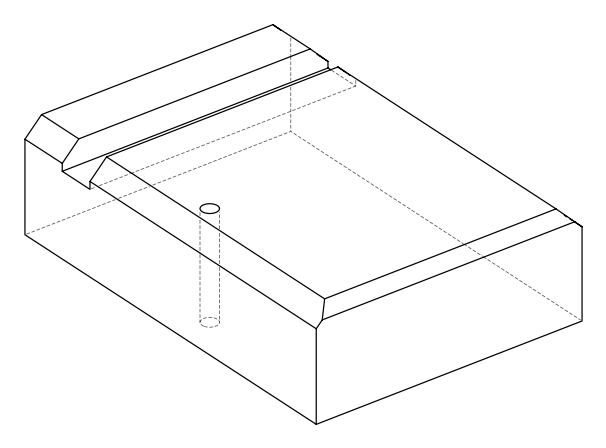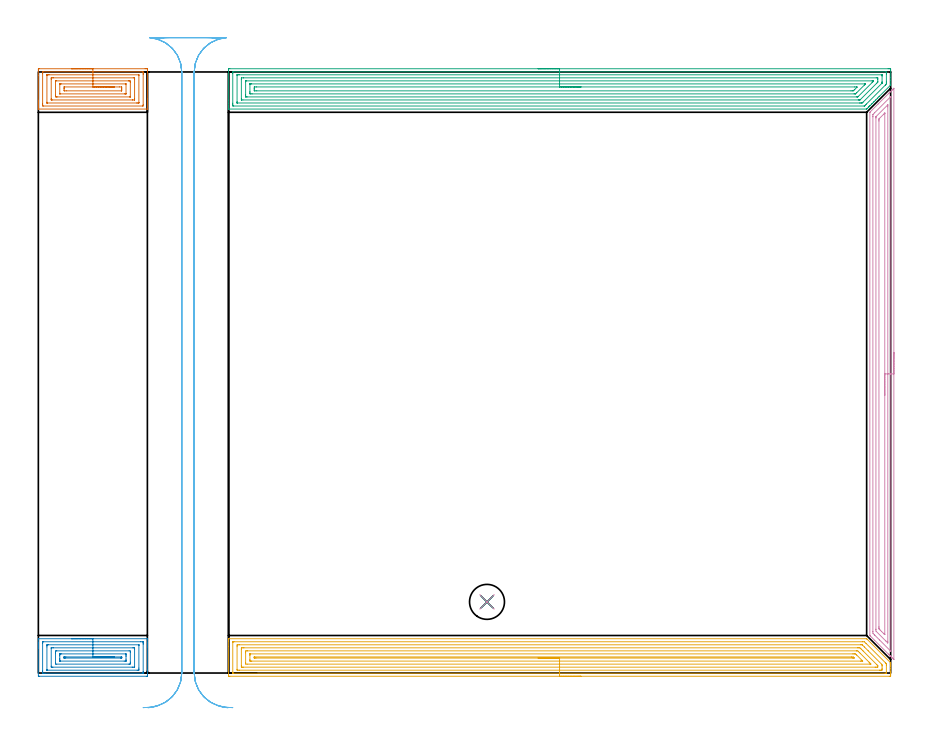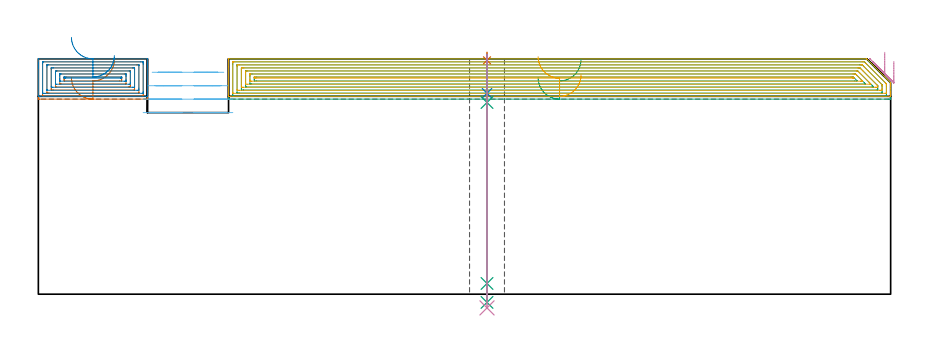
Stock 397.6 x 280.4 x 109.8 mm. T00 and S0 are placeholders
(PLAN: 10 operations, 5 tool changes, 56.2 min)
(1 AREA_MILL | FG_CHAMFER_SURFACE | UGT0205_001 | 3.17 min | 10365 mm3)
(2 AREA_MILL_1 | FG_CHAMFER_SURFACE_1 | UGT0205_001 | 3.06 min | 8958 mm3)
(3 AREA_MILL_2 | FG_CHAMFER_SURFACE_2 | UGT0205_001 | 17.43 min | 55960 mm3)
(4 AREA_MILL_3 | FG_CHAMFER_SURFACE_3 | UGT0205_001 | 8.47 min | 16564 mm3)
(5 AREA_MILL_4 | FG_CHAMFER_SURFACE_4 | UGT0205_001 | 17.31 min | 47681 mm3)
(6 MILL_RECTANGULAR_SLOT | SLOT_RECTANGULAR | UGT0201_004 | Follow Part, ap 8, ae 75% | 5.58 min | 260997 mm3)
(7 SPOT_DRILL | STEP1HOLE | NXT0321_9005460120000 | 0.03 min | 3 mm3)
(8 DRILL_BLIND_HOLE_INTO_CENTER | STEP1HOLE | UGT0301_219 | 0.07 min | 1294 mm3)
(9 GUN_DRILL_THROUGH_HOLE | STEP1HOLE | UGT0307_007 | 0.55 min | 7524 mm3)
(10 DRILL_TO_ENLARGE_THROUGH_HOLE | STEP1HOLE | UGT0301_287 | 0.47 min | 14171 mm3)
(TOOL UGT0205_001 | Chamfer Mill 20 x 3 x 45 deg. | D20 FL50 Z2)
(TOOL UGT0201_004 | End Mill 32 mm | D32 FL53 Z6)
(TOOL NXT0321_9005460120000 | NC Spot Drill, 142deg, 12mm, Carbide, Uncoated | D12 PA142 FL30 Z2)
(TOOL UGT0301_219 | Twist Drill 10.7 mm | D10.7 PA118 FL90 Z2)
(TOOL UGT0307_007 | Gun Drill 10 mm | D10 PA130 FL24 Z1)
(TOOL UGT0301_287 | Twist Drill 16.3 mm | D16.3 PA118 FL125 Z2)
(OP 1 AREA_MILL)
G17 G21 G94 G90
T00 M6
G54
G17 G0 G90 X15.45 Y281.9 S1061 M3
G43 Z119.8 H0
Z101.
G94 G1 X15.488 Z100.129 F250.
X15.602 Z99.264
X15.791 Z98.412
X16.053 Z97.58
X16.387 Z96.774
X16.79 Z96.
X17.258 Z95.264
X17.79 Z94.572
X18.379 Z93.929
X19.022 Z93.34
X19.714 Z92.809
X20.45 Z92.34
X21.224 Z91.937
X22.03 Z91.603
X22.862 Z91.341
X23.714 Z91.152
X24.578 Z91.038
X25.45 Z91.
X49.812
X50.343 Y281.898 Z91.002
X50.867 Y281.893 Z91.004
X50.893 Y281.891 Z91.005
X50.897 Y281.37 Z91.526
X50.9 Y280.814 Z92.082
Y267.734 Z105.161
Y267.178 Z105.716
Y266.516 Z106.382
Y266.291 Z106.606
Y265.629 Z107.268
Y265.404 Z107.493
Y264.953 Z107.946
Y264.08 Z108.819
Y263.369 Z109.53
Y263.122 Z109.77
X50.891 Y263.103 Z109.789
X50.787 Y263.1 Z109.8
X0.113
X0.01 Y263.103 Z109.789
X0.007 Y263.12 Z109.771
X0. Y263.369 Z109.53
Y264.08 Z108.819
Y264.953 Z107.946
Y265.404 Z107.493
Y265.629 Z107.268
Y266.291 Z106.606
Y266.516 Z106.382
Y267.178 Z105.716
Y278.683 Z94.214
Y281.039 Z91.857
X0.003 Y281.37 Z91.526
X0.007 Y281.891 Z91.005
X0.033 Y281.893 Z91.004
X0.557 Y281.9 Z91.
X25.45
Y280.486 Z92.414
X48.562
X48.89 Y280.483 Z92.417
X48.898 Y280.151 Z92.749
X48.9 Y279.596 Z93.304
Y279.262 Z93.638
X48.899 Y265.07 Z107.83
X48.89 Y264.517 Z108.383
X48.567 Y264.514 Z108.386
X2.338
X2.01 Y264.517 Z108.383
X2.002 Y264.849 Z108.051
X2. Y265.404 Z107.496
Y265.738 Z107.162
Y279.596 Z93.304
X2.001 Y279.93 Z92.97
X2.01 Y280.483 Z92.417
X2.333 Y280.486 Z92.414
X25.45
Y279.071 Z93.829
X46.786
X46.838 Y279.07 Z93.83
X46.869 Y279.068 Z93.832
X46.881 Y279.066 Z93.834
X46.89 Y279.048 Z93.852
X46.897 Y278.822 Z94.078
X46.899 Y278.709 Z94.191
X46.9 Y266.178 Z106.722
X46.898 Y266.064 Z106.836
X46.895 Y265.989 Z106.911
X46.89 Y265.934 Z106.966
X46.876 Y265.933 Z106.967
X46.786 Y265.931 Z106.969
X46.26 Y265.929 Z106.971
X45.897 Y265.928 Z106.972
X4.114 Y265.929 Z106.971
X4.062 Y265.93 Z106.97
X4.031 Y265.932 Z106.968
X4.019 Y265.934 Z106.966
X4.01 Y265.952 Z106.948
X4.003 Y266.178 Z106.722
X4.001 Y266.291 Z106.609
X4. Y278.822 Z94.078
X4.002 Y278.936 Z93.964
X4.005 Y279.011 Z93.889
X4.01 Y279.066 Z93.834
X4.024 Y279.067 Z93.833
X4.114 Y279.069 Z93.831
X4.64 Y279.071 Z93.829
X5.003
X25.45
Y277.657 Z95.243
X44.285
X44.862 Y277.652 Z95.248
X44.889 Y277.65 Z95.25
X44.893 Y277.617 Z95.283
X44.897 Y277.535 Z95.365
X44.899 Y277.371 Z95.529
X44.9 Y277.043 Z95.857
Y268.065 Z104.835
X44.899 Y267.675 Z105.225
X44.895 Y267.481 Z105.419
X44.89 Y267.384 Z105.516
X44.883 Y267.349 Z105.551
X44.838 Y267.347 Z105.553
X44.119 Y267.343 Z105.557
X43.954
X6.615
X6.038 Y267.348 Z105.552
X6.011 Y267.35 Z105.551
X6.007 Y267.383 Z105.517
X6.003 Y267.465 Z105.435
X6.001 Y267.629 Z105.271
X6. Y267.957 Z104.943
Y276.935 Z95.965
X6.001 Y277.325 Z95.575
X6.005 Y277.519 Z95.381
X6.01 Y277.616 Z95.284
X6.017 Y277.651 Z95.249
X6.061 Y277.653 Z95.247
X6.781 Y277.657 Z95.243
X6.946
X25.45
Y276.243 Z96.657
X42.147 Y276.242 Z96.658
X42.341 Y276.241 Z96.659
X42.537 Y276.237 Z96.663
X42.89 Y276.227 Z96.673
X42.893 Y276.048 Z96.852
X42.899 Y275.492 Z97.408
Y268.952 Z103.948
X42.897 Y268.813 Z104.087
X42.894 Y268.778 Z104.122
X42.891 Y268.767 Z104.133
X42.861 Y268.764 Z104.136
X42.732 Y268.76 Z104.14
X42.536 Y268.757 Z104.143
X8.753 Y268.758 Z104.142
X8.559 Y268.759 Z104.141
X8.364 Y268.763 Z104.137
X8.01 Y268.773 Z104.127
X8.007 Y268.952 Z103.948
X8.001 Y269.508 Z103.392
Y276.048 Z96.852
X8.003 Y276.187 Z96.713
X8.006 Y276.221 Z96.679
X8.009 Y276.233 Z96.667
X8.039 Y276.236 Z96.664
X8.168 Y276.24 Z96.66
X8.364 Y276.242 Z96.658
X25.45 Y276.243 Z96.657
Y274.829 Z98.071
X40.563 Y274.828 Z98.072
X40.897
X40.898 Y274.827 Z98.073
X40.899 Y274.826 Z98.074
Y270.391 Z102.509
X40.896 Y270.278 Z102.622
X40.89 Y270.19 Z102.71
X40.885 Y270.177 Z102.723
X40.875 Y270.175 Z102.725
X40.841 Y270.173 Z102.727
X40.563 Y270.172 Z102.728
X40.23 Y270.171 Z102.729
X10.337 Y270.172 Z102.728
X10.003
X10.002 Y270.173 Z102.727
X10.001 Y270.174 Z102.726
Y274.609 Z98.291
X10.004 Y274.722 Z98.178
X10.01 Y274.81 Z98.09
X10.015 Y274.823 Z98.077
X10.025 Y274.825 Z98.075
X10.059 Y274.827 Z98.073
X10.337 Y274.828 Z98.072
X10.67 Y274.829 Z98.071
X25.45
Y273.415 Z99.485
X37.869
X38.761 Y273.411 Z99.489
X38.785 Y273.408 Z99.492
X38.89 Y273.387 Z99.513
X38.896 Y273.277 Z99.623
X38.899 Y272.5 Z100.4
Y272.386 Z100.514
X38.89 Y271.613 Z101.287
X38.887 Y271.592 Z101.308
X38.84 Y271.588 Z101.312
X38.812 Y271.586 Z101.314
X13.004 Y271.585 Z101.315
X12.139 Y271.589 Z101.311
X12.115 Y271.592 Z101.308
X12.01 Y271.613 Z101.287
X12.004 Y271.723 Z101.177
X12.001 Y272.5 Z100.4
Y272.614 Z100.286
X12.01 Y273.387 Z99.513
X12.013 Y273.408 Z99.492
X12.06 Y273.412 Z99.488
X12.088 Y273.414 Z99.486
X25.45 Y273.415 Z99.485
X26.322 Z99.523
X27.186 Z99.637
X28.038 Z99.826
X28.87 Z100.088
X29.676 Z100.422
X30.45 Z100.825
X31.186 Z101.294
X31.878 Z101.825
X32.521 Z102.414
X33.11 Z103.057
X33.642 Z103.75
X34.11 Z104.485
X34.513 Z105.259
X34.847 Z106.065
X35.109 Z106.897
X35.298 Z107.749
X35.412 Z108.614
X35.45 Z109.485
G0 Z119.8
M5
M2
(OP 2 AREA_MILL_1)
G17 G21 G94 G90
T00 M6
G54
G17 G0 G90 X15.45 Y16. S1061 M3
G43 Z119.8 H0
G94 G1 X15.488 Z118.928 F250.
X15.602 Z118.063
X15.791 Z117.212
X16.053 Z116.38
X16.387 Z115.574
X16.79 Z114.8
X17.259 Z114.064
X17.79 Z113.372
X18.379 Z112.729
X19.022 Z112.139
X19.714 Z111.608
X20.45 Z111.14
X21.224 Z110.737
X22.03 Z110.403
X22.862 Z110.141
X23.714 Z109.952
X24.578 Z109.838
X25.45 Z109.8
X50.787
X50.89 Y15.994 Z109.792
X50.9 Y15.793 Z109.592
Y14.283 Z108.082
Y13.837 Z107.633
Y13.614 Z107.411
Y12.959 Z106.756
Y12.736 Z106.533
Y12.08 Z105.874
Y1.43 Z95.226
Y-0.766 Z93.031
X50.896 Y-1.093 Z92.703
X50.89 Y-1.491 Z92.305
X50.749 Y-1.495 Z92.302
X50.343 Y-1.5 Z92.3
X0.557
X0.074 Y-1.494 Z92.303
X0.01 Y-1.491 Z92.305
X0. Y-1.421 Z92.376
Y11.53 Z105.324
Y12.08 Z105.874
Y12.736 Z106.533
Y12.959 Z106.756
Y13.614 Z107.411
Y13.837 Z107.633
Y14.283 Z108.082
X0.001 Y15.795 Z109.593
X0.01 Y15.994 Z109.792
X0.113 Y16. Z109.8
X25.45
Y14.586 Z108.386
X47.807
X48.565 Y14.584 Z108.384
X48.698 Y14.583 Z108.383
X48.881 Y14.579 Z108.379
X48.89 Y14.52 Z108.32
X48.897 Y14.387 Z108.187
X48.899 Y13.837 Z107.637
X48.9 Y13.506 Z107.306
Y0.663 Z94.463
X48.898 Y0.334 Z94.134
X48.89 Y0.001 Z93.801
X48.887 Y-0.079 Z93.721
X48.848 Y-0.081 Z93.719
X48.754 Y-0.084 Z93.716
X48.565 Y-0.085 Z93.715
X48.434 Y-0.086 Z93.714
X3.093
X2.335 Y-0.084 Z93.716
X2.202 Y-0.083 Z93.717
X2.019 Y-0.079 Z93.721
X2.01 Y-0.02 Z93.78
X2.003 Y0.113 Z93.913
X2.001 Y0.663 Z94.463
X2. Y0.994 Z94.794
X2.001 Y13.837 Z107.637
X2.002 Y14.166 Z107.966
X2.01 Y14.499 Z108.299
X2.014 Y14.579 Z108.379
X2.052 Y14.581 Z108.381
X2.146 Y14.584 Z108.384
X2.335 Y14.585 Z108.385
X2.467 Y14.586 Z108.386
X25.45
Y13.171 Z106.971
X46.787
X46.858 Y13.17 Z106.97
X46.883 Y13.168 Z106.968
X46.89 Y13.166 Z106.966
X46.893 Y13.145 Z106.945
X46.897 Y13.071 Z106.871
X46.9 Y12.959 Z106.759
Y12.847 Z106.647
Y2.308 Z96.108
X46.897 Y1.541 Z95.341
X46.895 Y1.434 Z95.234
X46.885 Y1.335 Z95.135
X46.787 Y1.334 Z95.134
X46.112 Y1.329 Z95.129
X4.114
X4.042 Y1.33 Z95.13
X4.017 Y1.332 Z95.132
X4.011 Y1.334 Z95.134
X4.007 Y1.355 Z95.155
X4.003 Y1.429 Z95.229
X4.001 Y1.541 Z95.341
X4. Y1.653 Z95.453
Y12.192 Z105.992
X4.003 Y12.959 Z106.759
X4.005 Y13.066 Z106.866
X4.015 Y13.164 Z106.964
X4.114 Y13.166 Z106.966
X4.788 Y13.171 Z106.971
X25.45
Y11.757 Z105.557
X44.119
X44.449 Y11.755 Z105.555
X44.81 Y11.75 Z105.55
X44.89 Y11.748 Z105.548
X44.894 Y11.606 Z105.406
X44.899 Y11.31 Z105.11
Y2.912 Z96.712
X44.897 Y2.816 Z96.616
X44.893 Y2.768 Z96.568
X44.89 Y2.75 Z96.55
X44.868 Y2.749 Z96.549
X44.679 Y2.745 Z96.545
X44.119 Y2.743 Z96.543
X43.792
X6.781
X6.452 Y2.745 Z96.545
X6.09 Y2.75 Z96.55
X6.01 Y2.752 Z96.552
X6.006 Y2.894 Z96.694
X6.001 Y3.19 Z96.99
Y11.588 Z105.388
X6.003 Y11.684 Z105.484
X6.007 Y11.732 Z105.532
X6.01 Y11.75 Z105.55
X6.032 Y11.751 Z105.551
X6.221 Y11.755 Z105.555
X6.781 Y11.757 Z105.557
X7.108
X25.45
Y10.343 Z104.143
X42.341 Y10.342 Z104.142
X42.89 Y10.324 Z104.124
X42.899 Y9.773 Z103.573
X42.9 Y5.054 Z98.854
X42.898 Y4.505 Z98.305
X42.89 Y4.176 Z97.976
X42.36 Y4.157 Z97.957
X42.341
X8.559 Y4.158 Z97.958
X8.01 Y4.176 Z97.976
X8.001 Y4.727 Z98.527
X8. Y9.446 Z103.246
X8.002 Y9.995 Z103.795
X8.01 Y10.324 Z104.124
X8.54 Y10.343 Z104.143
X8.559
X25.45
Y8.929 Z102.729
X40.685 Y8.928 Z102.728
X40.783 Y8.927 Z102.727
X40.847 Y8.925 Z102.725
X40.879 Y8.922 Z102.722
X40.89 Y8.899 Z102.699
X40.895 Y8.567 Z102.367
X40.899 Y8.236 Z102.036
X40.9 Y7.689 Z101.489
Y6.478 Z100.278
X40.899 Y5.933 Z99.733
X40.896 Y5.604 Z99.404
X40.891 Y5.582 Z99.382
X40.88 Y5.578 Z99.378
X40.838 Y5.575 Z99.375
X40.746 Y5.572 Z99.372
X40.563 Y5.571 Z99.371
X40.04
X10.215 Y5.572 Z99.372
X10.117 Y5.573 Z99.373
X10.053 Y5.575 Z99.375
X10.021 Y5.578 Z99.378
X10.01 Y5.601 Z99.401
X10.005 Y5.933 Z99.733
X10.001 Y6.264 Z100.064
X10. Y6.811 Z100.611
Y8.022 Z101.822
X10.002 Y8.567 Z102.367
X10.005 Y8.895 Z102.695
X10.009 Y8.918 Z102.718
X10.02 Y8.922 Z102.722
X10.063 Y8.925 Z102.725
X10.154 Y8.928 Z102.728
X10.337 Y8.929 Z102.729
X10.86
X25.45
Y7.515 Z101.315
X38.609 Y7.514 Z101.314
X38.785 Y7.513 Z101.313
X38.873 Y7.51 Z101.31
X38.883 Y7.509 Z101.309
X38.89 Y7.498 Z101.298
X38.895 Y7.439 Z101.239
X38.898 Y7.363 Z101.163
X38.9 Y7.25 Z101.05
Y7.193 Z100.993
X38.899 Y7.137 Z100.937
X38.893 Y7.024 Z100.824
X38.89 Y6.995 Z100.795
X38.882 Y6.992 Z100.792
X38.852 Y6.989 Z100.789
X38.785 Y6.987 Z100.787
X38.609 Y6.985 Z100.785
X38.432
X12.651 Y6.986 Z100.786
X12.115 Y6.988 Z100.788
X12.027 Y6.99 Z100.79
X12.017 Y6.991 Z100.791
X12.01 Y7.002 Z100.802
X12.005 Y7.061 Z100.861
X12.002 Y7.137 Z100.937
X12. Y7.25 Z101.05
Y7.307 Z101.107
X12.001 Y7.363 Z101.163
X12.007 Y7.476 Z101.276
X12.01 Y7.505 Z101.305
X12.018 Y7.508 Z101.308
X12.048 Y7.511 Z101.311
X12.115 Y7.513 Z101.313
X12.292 Y7.514 Z101.314
X12.827 Y7.515 Z101.315
X25.45
X26.322 Z101.353
X27.187 Z101.467
X28.038 Z101.655
X28.87 Z101.918
X29.676 Z102.252
X30.45 Z102.654
X31.186 Z103.123
X31.878 Z103.654
X32.521 Z104.244
X33.11 Z104.887
X33.642 Z105.579
X34.11 Z106.315
X34.513 Z107.088
X34.847 Z107.894
X35.109 Z108.726
X35.298 Z109.578
X35.412 Z110.443
X35.45 Z111.315
G0 Z119.8
M5
M2
(OP 3 AREA_MILL_2)
G17 G21 G94 G90
T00 M6
G54
G17 G0 G90 X233.15 Y281.9 S1061 M3
G43 Z119.8 H0
Z101.
G94 G1 X233.188 Z100.129 F250.
X233.302 Z99.264
X233.491 Z98.412
X233.753 Z97.58
X234.087 Z96.774
X234.49 Z96.
X234.959 Z95.264
X235.49 Z94.572
X236.079 Z93.929
X236.722 Z93.34
X237.414 Z92.809
X238.15 Z92.34
X238.924 Z91.937
X239.73 Z91.603
X240.562 Z91.341
X241.414 Z91.152
X242.278 Z91.038
X243.15 Z91.
X396.435
X396.969 Y281.899 Z91.001
X397.497 Y281.894 Z91.003
X397.592 Y281.892 Z91.006
X397.6 Y281.37 Z91.527
Y277.822 Z95.073
Y276.413 Z96.483
X397.599 Y274.637 Z98.257
X397.59 Y274.298 Z98.601
X397.569 Y274.274 Z98.625
X397.416 Y274.116 Z98.783
X392.405 Y269.105 Z103.795
X392.253 Y268.952 Z103.945
X392.199 Y268.898 Z104.
X391.539 Y268.239 Z104.661
X391.366 Y268.065 Z104.832
X390.673 Y267.373 Z105.527
X390.479 Y267.178 Z105.719
X389.814 Y266.514 Z106.386
X389.592 Y266.291 Z106.606
X388.941 Y265.641 Z107.259
X388.705 Y265.404 Z107.492
X388.075 Y264.775 Z108.125
X388.026 Y264.726 Z108.174
X387.818 Y264.517 Z108.379
X387.728 Y264.427 Z108.472
X387.611 Y264.311 Z108.588
X387.523 Y264.221 Z108.675
X387.43 Y264.129 Z108.77
X387.318 Y264.018 Z108.882
X387.227 Y263.925 Z108.971
X387.132 Y263.831 Z109.068
X386.609 Y263.309 Z109.591
X386.452 Y263.154 Z109.742
X386.395 Y263.103 Z109.789
X386.238 Y263.1 Z109.8
X88.884
X88.71 Y263.103 Z109.788
X88.707 Y263.134 Z109.757
X88.7 Y263.536 Z109.364
Y263.786 Z109.114
Y264.517 Z108.378
Y265.769 Z107.128
Y267.178 Z105.718
Y281.109 Z91.788
X88.703 Y281.37 Z91.527
X88.708 Y281.892 Z91.006
X88.803 Y281.895 Z91.003
X89.331 Y281.9 Z91.
X243.15
Y280.486 Z92.414
X395.178
X395.59 Y280.483 Z92.417
X395.598 Y280.069 Z92.831
X395.599 Y279.596 Z93.304
X395.6 Y279.18 Z93.72
Y276.048 Z96.852
X395.599 Y275.632 Z97.268
X395.596 Y275.161 Z97.739
X395.591 Y274.753 Z98.147
X395.18 Y274.33 Z98.57
X395.152 Y274.302 Z98.598
X386.254 Y265.404 Z107.496
X385.799 Y264.952 Z107.948
X385.355 Y264.517 Z108.383
X385.345 Y264.515 Z108.385
X385.343 Y264.514 Z108.386
X91.122
X90.71 Y264.517 Z108.383
X90.702 Y264.931 Z107.969
X90.701 Y265.404 Z107.496
X90.7 Y265.82 Z107.08
X90.701 Y279.596 Z93.304
X90.702 Y280.011 Z92.889
X90.71 Y280.483 Z92.417
X91.117 Y280.486 Z92.414
X243.15
Y279.071 Z93.829
X393.513
X393.557 Y279.07 Z93.83
X393.581 Y279.068 Z93.832
X393.588 Y279.066 Z93.834
X393.59 Y279.053 Z93.847
X393.596 Y278.916 Z93.984
X393.599 Y278.709 Z94.191
X393.6 Y278.503 Z94.397
Y275.841 Z97.059
X393.599 Y275.501 Z97.399
X393.597 Y275.331 Z97.569
X393.593 Y275.246 Z97.654
X393.59 Y275.206 Z97.694
X393.553 Y275.161 Z97.739
X393.476 Y275.078 Z97.822
X393.392 Y274.991 Z97.909
X384.691 Y266.291 Z106.609
X384.569 Y266.171 Z106.729
X384.449 Y266.055 Z106.845
X384.311 Y265.935 Z106.965
X384.184 Y265.933 Z106.967
X383.918 Y265.93 Z106.97
X383.554 Y265.929 Z106.971
X383.025 Y265.928 Z106.972
X92.787 Y265.929 Z106.971
X92.743 Y265.93 Z106.97
X92.719 Y265.932 Z106.968
X92.713 Y265.934 Z106.966
X92.71 Y265.947 Z106.953
X92.704 Y266.084 Z106.816
X92.701 Y266.291 Z106.609
X92.7 Y266.497 Z106.403
Y278.915 Z93.985
X92.703 Y278.985 Z93.915
X92.708 Y279.039 Z93.861
X92.712 Y279.065 Z93.835
X92.727 Y279.066 Z93.834
X92.908 Y279.069 Z93.831
X93.438 Y279.071 Z93.829
X93.803
X243.15
Y277.657 Z95.243
X390.875
X391.488 Y277.653 Z95.247
X391.554 Y277.65 Z95.25
X391.59 Y277.647 Z95.253
X391.592 Y277.598 Z95.302
X391.596 Y277.378 Z95.522
X391.6 Y276.938 Z95.962
Y276.051 Z96.849
X391.597 Y275.827 Z97.073
X391.594 Y275.717 Z97.183
X391.59 Y275.663 Z97.237
X391.563 Y275.624 Z97.276
X391.354 Y275.408 Z97.492
X391.111 Y275.161 Z97.739
X383.554 Y267.604 Z105.296
X383.336 Y267.394 Z105.506
X383.29 Y267.351 Z105.549
X383.206 Y267.349 Z105.551
X383.024 Y267.345 Z105.555
X382.66 Y267.343 Z105.557
X382.494
X95.425
X94.812 Y267.347 Z105.553
X94.746 Y267.35 Z105.55
X94.71 Y267.353 Z105.547
X94.708 Y267.402 Z105.498
X94.704 Y267.622 Z105.278
X94.7 Y268.062 Z104.838
Y276.932 Z95.968
X94.704 Y277.377 Z95.523
X94.708 Y277.598 Z95.302
X94.71 Y277.647 Z95.253
X94.76 Y277.65 Z95.25
X94.867 Y277.654 Z95.246
X95.591 Y277.657 Z95.243
X95.758
X243.15
Y276.243 Z96.657
X388.92
X389.117 Y276.241 Z96.659
X389.509 Y276.236 Z96.664
X389.591 Y276.23 Z96.67
X389.593 Y276.203 Z96.697
X389.591 Y276.145 Z96.755
X389.585 Y276.095 Z96.805
X389.543 Y276.048 Z96.852
X389.235 Y275.735 Z97.165
X388.92 Y275.418 Z97.482
X382.452 Y268.952 Z103.948
X382.312 Y268.818 Z104.082
X382.262 Y268.772 Z104.128
X382.158 Y268.764 Z104.136
X381.96 Y268.759 Z104.141
X381.766 Y268.758 Z104.142
X97.38 Y268.757 Z104.143
X97.183 Y268.759 Z104.141
X96.791 Y268.764 Z104.136
X96.709 Y268.769 Z104.131
X96.706 Y268.797 Z104.103
X96.702 Y268.856 Z104.044
X96.701 Y268.952 Z103.948
X96.7 Y269.626 Z103.274
Y275.835 Z97.065
X96.702 Y276.048 Z96.852
X96.707 Y276.216 Z96.684
X96.709 Y276.232 Z96.668
X96.752 Y276.236 Z96.664
X96.856 Y276.24 Z96.66
X96.987 Y276.242 Z96.658
X243.15 Y276.243 Z96.657
Y274.829 Z98.071
X385.343 Y274.828 Z98.072
X385.68 Y274.826 Z98.074
X385.795 Y274.823 Z98.077
X385.86 Y274.819 Z98.081
X385.816 Y274.769 Z98.131
X385.778 Y274.729 Z98.171
X385.547 Y274.495 Z98.405
X385.343 Y274.29 Z98.61
X381.772 Y270.72 Z102.18
X381.324 Y270.277 Z102.623
X381.256 Y270.213 Z102.687
X381.216 Y270.178 Z102.722
X381.151 Y270.177 Z102.723
X380.871 Y270.173 Z102.727
X380.536 Y270.172 Z102.728
X99.727
X99.168 Y270.175 Z102.725
X98.826 Y270.178 Z102.722
X98.71 Y270.19 Z102.71
X98.704 Y270.3 Z102.6
X98.701 Y270.726 Z102.174
X98.7 Y271.19 Z101.71
X98.701 Y274.737 Z98.163
X98.707 Y274.805 Z98.095
X98.71 Y274.82 Z98.08
X98.717 Y274.822 Z98.078
X98.749 Y274.825 Z98.075
X98.889 Y274.828 Z98.072
X99.168 Y274.829 Z98.071
X99.503
X243.15
Y273.415 Z99.485
X380.844
X381.739 Y273.413 Z99.487
X381.766 Y273.411 Z99.489
X381.978 Y273.387 Z99.513
X381.876 Y273.278 Z99.622
X381.766 Y273.164 Z99.736
X380.871 Y272.269 Z100.631
X380.54 Y271.942 Z100.958
X380.204 Y271.613 Z101.287
X380.002 Y271.588 Z101.312
X379.977 Y271.587 Z101.313
X379.111 Y271.585 Z101.315
X101.879
X100.983 Y271.587 Z101.313
X100.957 Y271.588 Z101.312
X100.71 Y271.613 Z101.287
X100.703 Y271.865 Z101.035
X100.701 Y272.5 Z100.4
Y272.754 Z100.146
X100.71 Y273.387 Z99.513
X100.932 Y273.412 Z99.488
X100.957 Y273.413 Z99.487
X101.823 Y273.415 Z99.485
X243.15
X244.022 Z99.523
X244.887 Z99.637
X245.738 Z99.826
X246.57 Z100.088
X247.376 Z100.422
X248.15 Z100.825
X248.886 Z101.294
X249.578 Z101.825
X250.221 Z102.414
X250.81 Z103.057
X251.342 Z103.75
X251.81 Z104.485
X252.213 Z105.259
X252.547 Z106.065
X252.809 Z106.897
X252.998 Z107.749
X253.112 Z108.614
X253.15 Z109.485
G0 Z119.8
M5
M2
(OP 4 AREA_MILL_3)
G17 G21 G94 G90
T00 M6
G54
G17 G0 G90 X399.1 Y149.55 S1061 M3
G43 Z119.8 H0
Z108.6
G94 G1 Y149.512 Z107.728 F250.
Y149.398 Z106.864
Y149.209 Z106.012
Y148.947 Z105.18
Y148.613 Z104.374
Y148.21 Z103.6
Y147.742 Z102.864
Y147.21 Z102.172
Y146.621 Z101.529
Y145.978 Z100.94
Y145.286 Z100.408
Y144.55 Z99.94
Y143.776 Z99.537
Y142.97 Z99.203
Y142.138 Z98.941
Y141.286 Z98.752
Y140.422 Z98.638
Y139.55 Z98.6
X399.099 Y6.423 Z98.601
X399.094 Y6.314 Z98.604
X399.092 Y6.309 Z98.606
X398.309 Y7.09 Z99.389
X398.037 Y7.362 Z99.661
X397.872 Y7.525 Z99.823
X397.714 Y7.685 Z99.983
X397.59 Y7.809 Z100.107
X397.435 Y7.963 Z100.26
X397.286 Y8.113 Z100.412
X397.144 Y8.255 Z100.554
X396.998 Y8.4 Z100.698
X396.858 Y8.541 Z100.84
X396.697 Y8.702 Z101.001
X396.561 Y8.838 Z101.135
X390.126 Y15.274 Z107.574
X388.213 Y17.187 Z109.486
X387.974 Y17.428 Z109.723
X387.903 Y17.506 Z109.789
X387.9 Y17.633 Z109.8
Y261.466
X387.903 Y261.595 Z109.789
X387.975 Y261.677 Z109.721
X391.786 Y265.486 Z105.914
X396.561 Y270.263 Z101.135
X396.697 Y270.398 Z101.001
X396.858 Y270.559 Z100.84
X396.998 Y270.7 Z100.698
X397.144 Y270.845 Z100.554
X397.286 Y270.987 Z100.412
X397.435 Y271.137 Z100.26
X397.925 Y271.625 Z99.775
X398.186 Y271.887 Z99.512
X398.309 Y272.011 Z99.387
X398.648 Y272.348 Z99.051
X398.858 Y272.558 Z98.842
X398.972 Y272.673 Z98.726
X399.083 Y272.78 Z98.615
X399.095 Y272.783 Z98.603
X399.099 Y272.78 Z98.599
X399.1 Y139.55 Z98.6
X397.686 Z100.014
X397.685 Y10.488 Z100.015
X397.682 Y10.281 Z100.018
X397.679 Y10.193 Z100.021
X397.631 Y10.231 Z100.069
X397.363 Y10.488 Z100.337
X392.449 Y15.4 Z105.251
X390.216 Y17.633 Z107.484
X390.002 Y17.848 Z107.698
X389.33 Y18.527 Z108.37
X389.317 Y19.227 Z108.383
X389.315 Y19.42 Z108.385
X389.314 Y259.49 Z108.386
X389.315 Y259.68 Z108.385
X389.321 Y260.376 Z108.379
X389.33 Y260.573 Z108.37
X390.108 Y261.359 Z107.592
X397.464 Y268.713 Z100.236
X397.623 Y268.867 Z100.077
X397.678 Y268.917 Z100.022
X397.683 Y268.805 Z100.017
X397.685 Y268.612 Z100.015
X397.686 Y268.424 Z100.014
Y139.55
X396.272 Z101.428
X396.271 Y14.803 Z101.429
X396.267 Y14.061 Z101.433
X396.266 Y14.055 Z101.434
X396.246 Y14.061 Z101.454
X396.123 Y14.179 Z101.577
X395.345 Y14.954 Z102.355
X390.735 Y19.564 Z106.965
X390.729 Y20.313 Z106.971
Y20.464
Y258.938
X390.731 Y259.09 Z106.969
X390.735 Y259.392 Z106.965
X390.745 Y259.534 Z106.955
X390.782 Y259.576 Z106.918
X390.877 Y259.678 Z106.823
X396.18 Y264.981 Z101.52
X396.24 Y265.039 Z101.46
X396.255 Y265.046 Z101.445
X396.265 Y265.05 Z101.435
X396.267 Y265.039 Z101.433
X396.27 Y264.941 Z101.43
X396.271 Y264.888 Z101.429
X396.272 Y264.146 Z101.428
Y139.55
X394.857 Z102.843
Y18.034
X394.856 Y17.963 Z102.844
X394.854 Y17.921 Z102.846
X394.853 Y17.912 Z102.847
X394.799 Y17.961 Z102.901
X394.522 Y18.23 Z103.178
X394.374 Y18.375 Z103.326
X394.222 Y18.527 Z103.478
X393.329 Y19.42 Z104.371
X392.626 Y20.124 Z105.074
X392.438 Y20.313 Z105.262
X392.242 Y20.519 Z105.458
X392.149 Y20.626 Z105.551
X392.147 Y20.683 Z105.553
X392.145 Y20.804 Z105.555
X392.143 Y21.206 Z105.557
Y21.699
Y257.494
X392.144 Y257.894 Z105.556
X392.147 Y258.382 Z105.553
X392.15 Y258.482 Z105.55
X392.209 Y258.548 Z105.491
X392.437 Y258.787 Z105.263
X394.374 Y260.726 Z103.326
X394.742 Y261.091 Z102.958
X394.804 Y261.151 Z102.896
X394.847 Y261.188 Z102.853
X394.85 Y261.189 Z102.85
X394.853 Y261.175 Z102.847
X394.856 Y261.142 Z102.844
X394.857 Y261.089 Z102.843
Y260.973
Y139.55
Y138.678 Z102.881
Y137.814 Z102.995
Y136.962 Z103.183
Y136.13 Z103.446
Y135.324 Z103.78
Y134.55 Z104.182
Y133.814 Z104.651
Y133.122 Z105.182
Y132.479 Z105.772
Y131.89 Z106.415
Y131.358 Z107.107
Y130.89 Z107.843
Y130.487 Z108.616
Y130.153 Z109.422
Y129.891 Z110.254
Y129.702 Z111.106
Y129.588 Z111.971
Y129.55 Z112.843
G0 Z119.8
M5
M2
(OP 5 AREA_MILL_4)
G17 G21 G94 G90
T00 M6
G54
G17 G0 G90 X253.15 Y-1.5 S1061 M3
G43 Z119.8 H0
Z102.3
G94 G1 X253.112 Z101.429 F250.
X252.998 Z100.564
X252.809 Z99.712
X252.547 Z98.88
X252.213 Z98.074
X251.81 Z97.3
X251.342 Z96.564
X250.81 Z95.872
X250.221 Z95.229
X249.578 Z94.64
X248.886 Z94.109
X248.15 Z93.64
X247.376 Z93.237
X246.57 Z92.903
X245.738 Z92.641
X244.886 Z92.452
X244.022 Z92.338
X243.15 Z92.3
X89.331
X88.846 Y-1.495 Z92.303
X88.71 Y-1.492 Z92.306
X88.7 Y-1.352 Z92.446
Y12.339 Z106.134
Y14.715 Z108.51
Y15.438 Z109.238
Y15.665 Z109.465
X88.703 Y15.835 Z109.627
X88.71 Y15.997 Z109.789
X88.884 Y16. Z109.8
X386.237
X386.395 Y15.997 Z109.789
X386.522 Y15.879 Z109.678
X397.489 Y4.911 Z98.71
X397.59 Y4.8 Z98.595
X397.6 Y4.693 Z98.492
Y4.615 Z98.415
Y4.021 Z97.821
Y3.298 Z97.093
Y2.058 Z95.855
Y0.663 Z94.459
Y0.043 Z93.84
Y-0.835 Z92.962
X397.597 Y-1.093 Z92.703
X397.59 Y-1.492 Z92.305
X397.379 Y-1.496 Z92.302
X396.969 Y-1.5 Z92.3
X243.15
Y-0.086 Z93.714
X91.12 Y-0.085 Z93.715
X90.987 Y-0.084 Z93.716
X90.756 Y-0.079 Z93.721
X90.709 Y-0.076 Z93.724
X90.705 Y-0.043 Z93.757
X90.702 Y-0.007 Z93.793
X90.7 Y0.197 Z93.997
Y14.249 Z108.049
X90.701 Y14.387 Z108.187
X90.705 Y14.496 Z108.296
X90.71 Y14.568 Z108.368
X90.721 Y14.579 Z108.379
X90.739 Y14.581 Z108.381
X91.12 Y14.585 Z108.385
X91.252 Y14.586 Z108.386
X384.581 Y14.585 Z108.385
X385.343 Y14.579 Z108.379
X386.11 Y13.837 Z107.637
X386.237 Y13.713 Z107.513
X395.18 Y4.77 Z98.57
X395.478 Y4.47 Z98.27
X395.549 Y4.394 Z98.194
X395.581 Y4.357 Z98.157
X395.59 Y4.313 Z98.113
X395.594 Y4.176 Z97.976
X395.599 Y3.764 Z97.564
Y0.113 Z93.913
X395.595 Y0.004 Z93.804
X395.59 Y-0.068 Z93.732
X395.579 Y-0.079 Z93.721
X395.561 Y-0.081 Z93.719
X395.18 Y-0.085 Z93.715
X395.048 Y-0.086 Z93.714
X243.15
Y1.329 Z95.129
X93.803
X93.122 Y1.332 Z95.132
X92.908 Y1.336 Z95.136
X92.71 Y1.343 Z95.143
X92.705 Y1.541 Z95.341
X92.701 Y1.745 Z95.545
X92.7 Y12.285 Z106.085
X92.705 Y12.959 Z106.759
X92.707 Y13.156 Z106.956
X92.908 Y13.164 Z106.964
X93.587 Y13.17 Z106.97
X93.803 Y13.171 Z106.971
X383.554
X384.234 Y13.17 Z106.97
X384.285 Y13.167 Z106.967
X384.308 Y13.165 Z106.965
X384.348 Y13.137 Z106.937
X384.449 Y13.048 Z106.848
X384.54 Y12.959 Z106.759
X385.343 Y12.158 Z105.958
X387.119 Y10.382 Z104.182
X393.392 Y4.108 Z97.908
X393.587 Y3.902 Z97.702
X393.595 Y3.503 Z97.303
X393.598 Y3.298 Z97.098
X393.6 Y2.215 Z96.015
X393.595 Y1.541 Z95.341
X393.593 Y1.344 Z95.144
X393.392 Y1.336 Z95.136
X392.713 Y1.33 Z95.13
X392.497 Y1.329 Z95.129
X243.15
Y2.743 Z96.543
X95.591
X95.261 Y2.744 Z96.544
X94.85 Y2.748 Z96.548
X94.776 Y2.75 Z96.55
X94.71 Y2.758 Z96.558
X94.707 Y2.861 Z96.661
X94.7 Y3.295 Z97.095
Y11.199 Z104.999
X94.707 Y11.64 Z105.44
X94.71 Y11.743 Z105.543
X94.838 Y11.75 Z105.55
X95.03 Y11.754 Z105.554
X95.591 Y11.757 Z105.557
X95.92
X382.095
X382.66 Y11.756 Z105.556
X382.992 Y11.754 Z105.554
X383.267 Y11.75 Z105.55
X383.554 Y11.487 Z105.287
X383.846 Y11.202 Z105.002
X384.449 Y10.603 Z104.403
X384.728 Y10.324 Z104.124
X391.035 Y4.015 Z97.815
X391.337 Y3.708 Z97.508
X391.525 Y3.514 Z97.314
X391.59 Y3.435 Z97.235
X391.593 Y3.41 Z97.21
X391.6 Y3.301 Z97.101
X391.593 Y2.86 Z96.66
X391.59 Y2.757 Z96.557
X391.462 Y2.75 Z96.55
X391.27 Y2.746 Z96.546
X390.709 Y2.743 Z96.543
X390.38
X243.15
Y4.157 Z97.957
X97.38 Y4.158 Z97.958
X96.71 Y4.176 Z97.976
X96.701 Y4.843 Z98.643
Y9.446 Z103.246
X96.704 Y10.109 Z103.909
X96.71 Y10.324 Z104.124
X97.361 Y10.342 Z104.142
X97.38 Y10.343 Z104.143
X381.747
X381.766 Y10.342 Z104.142
X382.266 Y10.324 Z104.124
X382.66 Y9.938 Z103.738
X383.156 Y9.446 Z103.246
X383.554 Y9.048 Z102.848
X387.547 Y5.054 Z98.854
X388.026 Y4.573 Z98.373
X388.414 Y4.176 Z97.976
X388.044 Y4.158 Z97.958
X388.026
X243.15 Y4.157 Z97.957
Y5.571 Z99.371
X99.536 Y5.572 Z99.372
X99.168 Y5.574 Z99.374
X98.801 Y5.578 Z99.378
X98.71 Y5.582 Z99.382
X98.706 Y5.657 Z99.457
X98.702 Y5.779 Z99.579
X98.701 Y5.933 Z99.733
X98.7 Y6.393 Z100.193
Y8.149 Z101.949
X98.701 Y8.567 Z102.367
X98.703 Y8.797 Z102.597
X98.707 Y8.912 Z102.712
X98.71 Y8.921 Z102.721
X98.718 Y8.924 Z102.724
X98.748 Y8.927 Z102.727
X98.801 Y8.928 Z102.728
X379.977
X380.506 Y8.926 Z102.726
X380.871 Y8.922 Z102.722
X381.226 Y8.914 Z102.714
X381.582 Y8.567 Z102.367
X381.766 Y8.386 Z102.186
X384.219 Y5.933 Z99.733
X384.449 Y5.701 Z99.501
X384.538 Y5.603 Z99.403
X384.556 Y5.576 Z99.376
X384.549 Y5.575 Z99.375
X384.449 Y5.574 Z99.374
X383.922 Y5.571 Z99.371
X383.554
X243.15
Y6.985 Z100.785
X101.496 Y6.986 Z100.786
X100.957 Y6.988 Z100.788
X100.774 Y6.991 Z100.791
X100.709 Y6.994 Z100.794
X100.706 Y7.012 Z100.812
X100.701 Y7.062 Z100.862
Y7.139 Z100.939
X100.702 Y7.248 Z101.048
X100.709 Y7.449 Z101.249
X100.714 Y7.51 Z101.31
X100.717 Y7.511 Z101.311
X100.735 Y7.513 Z101.313
X100.9 Y7.514 Z101.314
X100.957 Y7.515 Z101.315
X379.261
X380.162 Y7.508 Z101.308
X380.431 Y7.26 Z101.06
X380.687 Y6.992 Z100.792
X380.155 Y6.987 Z100.787
X379.977 Y6.986 Z100.786
X243.15 Y6.985 Z100.785
X242.278 Z100.823
X241.414 Z100.937
X240.562 Z101.126
X239.73 Z101.388
X238.924 Z101.722
X238.15 Z102.125
X237.414 Z102.594
X236.722 Z103.125
X236.079 Z103.714
X235.49 Z104.357
X234.958 Z105.05
X234.49 Z105.785
X234.087 Z106.559
X233.753 Z107.365
X233.491 Z108.197
X233.302 Z109.049
X233.188 Z109.914
X233.15 Z110.785
G0 Z119.8
M5
M2
(OP 6 MILL_RECTANGULAR_SLOT)
G17 G21 G94 G90
T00 M6
G54
G17 G0 G90 X86.499 Y-16.129 S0 M3
G43 Z119.8 H0
Z103.525
G94 G1 X83.652 Y-15.183 F250.
G2 X72.7 Y0. R16. F500.
G1 Y280.4
G2 X83.652 Y295.583 R16.
G1 X83.661 Y295.611
G3 X78.7 Y296.4 R16.
G1 X60.9
G3 X55.939 Y295.611 R16.
G1 X55.948 Y295.583
G2 X66.9 Y280.4 R16.
G1 Y0.
G2 X55.948 Y-15.183 R16.
G1 X53.101 Y-16.129 F250.
G0 X88.427 Y-16.277 Z97.25
G1 X85.488 Y-15.674
G2 X72.7 Y0. R16. F500.
G1 Y280.4
G2 X84.827 Y295.924 R16.
G1 X84.834 Y295.953
G3 X81.08 Y296.4 R16.
G1 X58.524
G3 X54.768 Y295.953 R16.
G1 X54.775 Y295.924
G2 X66.9 Y280.4 R16.
G1 Y0.
G2 X54.123 Y-15.672 R16.
G1 X51.184 Y-16.276 F250.
G0 X90.715 Y-16.154 Z90.975
G1 X87.721 Y-15.97
G2 X72.7 Y0. R16. F500.
G1 Y280.4
G2 X87.721 Y296.37 R16.
G1 Y296.4
X51.879
Y296.37
G2 X66.9 Y280.4 R16.
G1 Y0.
G2 X51.879 Y-15.97 R16.
G1 X48.885 Y-16.154 F250.
G0 X90.715 Z84.7
G1 X87.721 Y-15.97
G2 X72.7 Y0. R16. F500.
G1 Y280.4
G2 X87.721 Y296.37 R16.
G1 Y296.4
X51.879
Y296.37
G2 X66.9 Y280.4 R16.
G1 Y0.
G2 X51.879 Y-15.97 R16.
G1 X48.885 Y-16.154 F250.
G0 Z119.8
M5
M2
(OP 7 SPOT_DRILL)
G17 G21 G94 G90
T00 M6
G54
G17 G0 G90 X209.3 Y33.2 S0 M3
G43 Z119.8 H0
G94 G81 G98 Z109.098 F250. R112.8
G80
M5
M2
(OP 8 DRILL_BLIND_HOLE_INTO_CENTER)
G17 G21 G94 G90
T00 M6
G54
G17 G0 G90 X209.3 Y33.2 S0 M3
G43 Z119.8 H0
G94 G81 G98 Z93.75 F250. R111.8
G80
M5
M2
(OP 9 GUN_DRILL_THROUGH_HOLE)
G17 G21 G94 G90
T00 M6
G54
G17 G0 G90 X209.3 Y33.2 M8
G43 Z119.8 H0
Z107.146
S716 M3
G94 G1 Z89.423 F125. M26
G4 X.084
Z5. F250.
G4 X.084
Z-3.832 F125.
G4 X.084
M5
M9
G0 Z107.146
Z119.8
M2
(OP 10 DRILL_TO_ENLARGE_THROUGH_HOLE)
G17 G21 G94 G90
T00 M6
G54
G17 G0 G90 X209.3 Y33.2 S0 M3
G43 Z119.8 H0
G94 G73 G98 Z-6.397 F250. Q14.525 R111.8
G80
M5
M2
